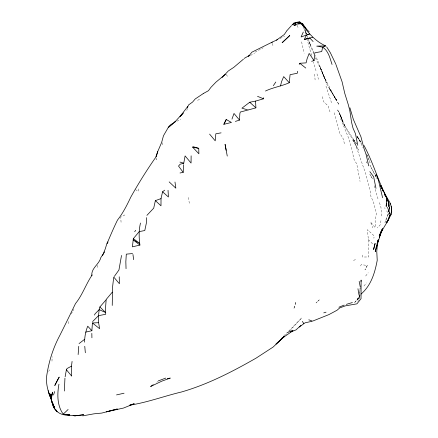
<?xml version="1.0" encoding="UTF-8"?>
<svg xmlns="http://www.w3.org/2000/svg" width="438" height="438" viewBox="0 0 438 438"><rect width="100%" height="100%" fill="white"/><g stroke="black" fill="none" stroke-linecap="round" stroke-linejoin="round"><path stroke-width="0.33" stroke-dasharray="2.19 1.64" d="M362.505 255.075L362.489 257.018L368.708 256.975L368.643 242.532L367.416 229.665L374.178 235.89L373.888 238.195M381.553 215.983L381.646 212.775L380.825 206.583L378.969 201.568M51.98 361.147L52.149 356.674M388.856 214.582L388.933 213.421L388.824 214.773M68.246 323.698L68.492 320.402M156.366 158.364L156.218 159.646L155.955 158.496M380.945 220.708L380.184 224.891L377.304 227.908M187.316 108.317L186.78 110.748L185.707 111.476M359.149 299.11L359.916 295.661L357.846 301.322M359.488 293.925L358.35 298.382L354.139 303.058L358.35 298.382L359.937 295.409L356.756 300.265L360.255 295.124M367.285 265.483L364.964 269.863L367.285 265.483L361.268 264.629L360.02 266.961M97.094 267.459L97.718 265.067M71.208 313.915L73.885 309.299M48.596 371.347L49.664 369.864M365.664 276.028L368.194 272.792M363.962 286.014L366.513 282.915M283.616 336.236L286.2 333.471M289.726 330.854L301.727 317.857L287.996 331.867M285.357 335.267L287.109 333.586M156.837 382.188L157.751 381.46M124.918 214.916L120.729 217.193L121.112 222.964M255.042 52.199L263.156 47.824M250.394 55.456L254.609 53.452M353.488 260.479L355.656 259.471M280.128 38.429L284.64 36.365M176.875 121.2L180.856 119.382M197.527 100.275L200.084 99.284M297.369 24.747L300.025 24.172M135.249 189.583L138.408 191.296L138.304 188.937M368.347 239.548L373.05 244.311M384.487 207.782L385.111 208.493M356.762 143.801C348.478 134.784 343.189 123.686 339.056 112.287L342.888 121.786L340.244 115.068L337.287 109.237L340.999 116.809L340.244 115.068L345.144 126.708L343.43 123.658L354.84 141.463L353.214 139.279L356.368 143.297M226.189 74.504L227.536 76.371M367.318 163.336L366.25 161.846L367.362 163.412M357.014 136.388L361.826 143.642M360.934 142.109L356.789 136.251L361.224 142.564M356.691 135.933L358.892 139.311L357.2 136.514L363.107 147.633M375.76 175.364L372.957 170.951L369.995 165.115L374.413 173.99L377.397 178.912L375.371 175.474L376.817 178.321M329.951 89.533L328.807 87.584L336.433 99.952L335.426 98.178L329.967 89.281L336.373 100.357L333.471 95.123M302.954 26.713L305.029 30.102L306.365 33.934M331.637 92.325L326.441 83.483L319.74 65.99L326.671 82.886L320.025 67.348M386.683 210.842L387.597 212.457M335.07 97.915L322.948 74.58L317.594 60.181L315.294 55.38M314.123 53.053L309.283 42.448L310.52 45.24L308.478 39.672M387.115 207.229L388.123 209.446M313.756 54.022L307.733 38.183M315.333 57.734L322.729 73.119L322.22 72.062L324.963 78.687M366.518 154.017L370.066 162.618L366.726 153.771M304.027 28.722L305.735 34.383M340.572 118.671L348.309 137.335L351.468 148L354.035 159.339L356.784 164.047L360.052 181.414M355.119 143.5L365.829 174.089L370.105 190.607L370.981 196.739L373.39 201.765L376.384 213.355L375.152 220.517L375.18 227.612L370.521 221.989L372.743 227.804M386.612 206.117L388.068 209.835M389.037 212.315L389.765 214.177L389.574 210.235M331.522 102.766L325.637 85.065M297.232 25.393L298.371 28.328M305.248 29.8L306.693 33.868M389.152 212.403L389.765 214.177M374.167 185.646L378.262 199.799M306.419 34.033L305.45 31.087L306.266 33.666M315.99 70.671L313.449 62.043M307.29 35.806L307.881 37.739M329.967 111.821L328.182 106.018L323.742 101.819L322.275 96.36M306.879 38.626L311.746 56.064M344.465 143.724L342.861 137.921L339.685 133.234L333.948 111.252M316.986 73.863L318.47 79.3M301.574 41.84L304.142 53.179M188.225 197.467L189.397 203.259M272.518 43.411L273.142 46.724M314.599 74.137L315.097 79.908M162.58 142.7L162.706 145.263M389.568 211.477L389.596 214.012M360.102 288.127L359.713 294.177L360.102 288.127M295.82 302.286L294.112 308.659L293.739 308.867L295.82 302.286M388.178 213.886L384.958 222.482L388.178 213.886M319.209 299.899L316.033 302.959L319.209 299.899M354.364 142.23L352.382 139.492L358.613 150.174L354.364 142.23M370.866 175.901L369.864 174.16L372.59 178.95L370.866 175.901M338.596 104.014L335.426 98.178L338.788 104.397L338.596 104.014M342.91 121.43L340.364 115.32L342.91 121.43"/><path stroke-width="0.66" d="M191.127 155.835L191.056 163.046L185.099 155.906L183.752 163.182L180.144 164.223L178.518 166.046L183.188 172.353L180.018 172.988M64.359 391.019L64.939 378.213M84.605 342.16C84.605 336.702 85.695 331.259 87.726 326.19L91.881 330.706L85.749 332.124M71.487 366.157L71.69 376.122L66.401 369.738L67.063 368.528L71.487 366.157L72.073 361.421M391.211 214.412L391.293 212.512M391.348 211.242C392.601 204.743 387.876 199.389 384.673 194.269L386.907 197.653L380.748 185.663L382.281 188.992L380.956 186.051M78.134 354.594L78.758 346.332M112.237 305.445L112.577 287.043L113.727 277.04L119.399 283.736L119.224 276.805M146.642 217.637L146.352 223.145L144.781 230.541L139.229 231.598L133.338 238.65L132.407 246.84L139.925 245.072C138.895 237.774 138.753 230.246 140.478 223.041M361.022 281.448L361.098 280.09L361.032 298.694L356.926 303.835L345.166 305.905L339.757 307.903L337.046 310.235L328.933 314.594L312.486 321.163L308.806 319.8M235.387 121.414L239.487 120.094L239.854 113.612L240.309 112.029L248.039 110.009L241.935 108.175L249.726 102.246L255.573 101.09L263.556 98.791L263.632 97.756M183.188 172.353L183.648 164.693M265.45 91.038C273.077 87.365 281.546 86.22 289.277 82.727L290.076 74.684L297.298 73.255L297.424 71.263M386.393 203.084L386.174 206.336L386.803 200.588M386.524 201.135L386.743 197.883L384.624 194.521L386.519 197.576M91.881 330.706L92.418 322.959L98.61 322.696L99.612 328.692L92.418 322.959M377.529 242.701L376.768 251.45L377.227 260.276C374.862 272.929 371.139 285.488 360.967 294.139M91.799 275.726C91.049 268.051 99.185 264.459 100.833 257.566L104.616 251.894M255.573 101.09L255.896 107.852L248.313 109.938M311.648 61.309L314.051 60.614L314.856 52.812L321.722 51.536L322.707 47.162L325.637 45.902C315.902 41.588 308.817 33.606 302.773 25.207L299.362 22.973L294.051 25.464L296.603 22.327L299.696 21.9L300.731 23.11M161.02 198.622L160.987 205.794L155.37 200.626L161.02 198.622L162.575 191.8L164.693 190.169M389.732 216.492C387.072 223.741 381.416 229.687 379.286 237.232L382.56 229.069L379.242 235.923L382.412 228.789L379.242 235.923M58.938 384.197C57.11 394.107 57.066 405.763 63.247 414.145L63.751 414.37M65.125 376.806L66.401 369.738M389.355 207.196L388.473 211.899L389.864 206.167M389.606 205.855L390.11 203.166M375.799 248.674L375.229 251.669L381.295 231.516L380.529 232.983M121.518 255.447L118.933 270.005L114.307 276.433M187.448 107.71L188.466 105.027L192.621 102.016L195.189 98.983L203.112 93.683M155.37 200.626L153.711 208.143L146.916 215.37M377.835 241.42L378.301 239.509M280.501 85.936L281.546 81.692L283.693 76.59L289.277 82.727M377.956 240.851L377.162 244.07L378.065 240.55M378.054 240.593L375.99 248.039M223.856 124.315L226.238 119.514L231.456 122.454L223.856 124.315L226.238 119.514M92.604 321.58L98.523 315.667L105.717 314.27L105.58 307.284L106.16 299.729L99.897 306.967L99.169 309.628L98.523 315.667L98.599 322.456M389.727 214.932L389.032 217.418L391.703 211.718L391.501 206.676M156.18 156.892L157.713 151.614L161.622 142.487L163.478 135.731L168.219 127.551L170.305 125.049M388.917 217.664L388.117 220.15L386.946 222.028L391.194 214.461M53.54 395.01L54.684 391.539M231.97 119.109L234.007 113.453L239.487 120.094M387.526 220.385L386.628 222.871L388.095 219.898M157.713 151.614L155.693 157.346C146.779 170.13 138.446 183.445 130.781 197.133C126.993 205.148 122.968 213.125 117.466 220.122C113.749 227.711 110.48 235.348 107.201 243.183L107.852 242.044M302.302 25.749L302.773 25.207L302.302 25.749L302.899 25.519L309.168 31.848M102.487 255.754L105.262 248.899L107.036 243.101M192.687 147.212L192.939 146.637L198.737 148.345L198.885 153.793L192.687 147.212L198.737 148.345M303.293 32.056L301.103 36.951L309.507 34.022L306.518 34.985L304.246 39.458L312.798 37.252M94.466 315.081L95.09 313.816L99.169 309.628L105.58 312.535L99.897 306.967M299.214 64.386L299.795 63.275L306.113 62.869L307.076 58.823L309.168 53.431L314.051 60.614M92.204 274.905C85.941 284.038 82.503 294.993 75.484 303.578C70.381 314.205 65.191 324.717 59.891 335.284L59.623 335.798C52.965 348.325 48.799 361.832 46.707 375.809C45.782 383.447 47.835 391.501 51.158 398.361M273.356 85.662L275.798 82.032M286.72 30.95L284.267 34.542L276.422 40.203M107.201 243.183L107.962 242.099M187.716 106.489L180.007 116.607L183.555 112.933M134.69 231.702L135.709 230.333M292.88 24.561L294.101 22.979L299.888 22.031L299.641 22.179M106.182 299.472L112.314 292.146M282.351 337.709L279.4 341.142L273.088 347.071L256.077 358.136C232.343 371.698 207.897 384.361 181.518 391.977C164.255 396.089 147.502 402.412 129.949 405.155M222.071 77.537L228.351 70.934M158.266 380.918L165.734 378.087M182.476 113.656L174.598 122.24L170.705 124.721M286.917 30.655L291.451 25.596M271.571 42.842L272.266 42.086L277.747 39.508M290.651 331.993L296.039 329.88L300.933 325.352M63.247 414.145L68.114 409.47M284.038 336.521L275.989 344.071L284.027 336.784M294.101 22.979L291.949 25.01L296.603 22.327L298.426 22.239M174.598 122.24L175.408 121.529L168.219 127.551L172.66 123.68M225.373 74.329L215.972 82.12L210.842 87.447L208.45 90.71L203.221 93.595M243.413 59.207L233.761 67.375L228.778 70.638M283.939 336.773L281.869 338.443L293.017 330.674M299.209 327.071L305.067 322.817L311.741 321.35M79.075 343.584L84.654 339.275M153.234 384.706L150.612 386.502L161.901 381.12L170.283 378.076L167.196 378.76M244.125 58.424L249.342 55.478L248.581 56.316L251.861 52.199L272.266 42.086M286.983 332.803L292.464 330.389M338.919 307.202L344.18 305.089M129.905 405.073L134.236 403.726L123.489 408.057L106.259 411.857L117.335 408.999L101.846 413.061L93.924 413.833L82.705 415.865M346.349 304.366L352.382 302.538M323.764 312.863L326.042 312.174M304.246 39.458L309.759 37.964L313.115 41.533M116.524 394.912L124.058 393.209M294.051 25.464L296.044 25.032M301.349 23.882L302.674 23.597L303.359 24.878L300.189 22.196M221.086 132.856L215.835 133.793L215.206 140.822L209.599 134.105M132.561 253.558L126.297 254.144L125.837 261.798L126.045 268.691M69.576 414.857C61.555 416.275 53.573 411.238 52.199 403.004C50.824 400.151 51.366 396.954 50.682 393.948L51.547 397.129M325.637 45.902L316.679 46.116L322.707 47.162C328.527 51.054 329.967 58.249 332.048 64.468M69.762 414.868L64.32 414.562L66.581 414.874M67.151 414.956L74.975 415.837L83.554 414.759L74.975 415.837L73.097 415.498M299.362 22.973L302.674 23.597L296.603 22.327L298.442 23.022M179.974 162.082L183.752 163.182M68.383 414.967L69.418 415.372M257.528 96.349L263.556 98.791M302.472 25.316L302.899 25.519M133.338 238.65L139.684 243.331L133.168 239.882L139.925 245.072M299.795 63.275L305.773 68.049M162.575 191.8L168.416 196.99L168.033 190.289M249.726 102.246L255.896 107.852M169.15 181.89L175.846 188.187L174.981 182.038M306.107 28.541L303.748 25.284M369.853 171.636L373.652 176.766L375.974 188.389M54.668 408.572L57.055 411.638L56.031 409.979M302.357 321.382L303.753 323.556M326.639 46.871L330.345 52.719L335.678 63.822M52.626 402.911L53.299 405.555L54.662 407.767M363.967 145.443C373.006 162.202 378.103 180.708 386.595 197.675M386.913 199.076L388.626 202.487L388.468 206.369L388.626 202.487L386.743 197.883M380.956 186.117L383.349 191.433L380.715 185.405M53.299 405.555L54.394 407.97L49.083 393.658L50.655 397.151M49.888 395.842L51.399 399.478M50.239 396.691L51.449 399.604M53.403 405.791L54.624 408.824L51.427 400.556L53.403 405.791L52.888 403.82M376.379 174.543L378.481 180.352L382.582 197.735M335.886 64.375L342.089 81.807L344.772 93.393L348.396 105L349.836 110.798L351.583 122.361L353.006 128.153L355.448 133.667L357.769 145.29M48.136 390.63L49.264 394.43M53.978 406.031L54.498 407.937M349.913 107.792L353.367 119.393L360.956 136.859L363.983 148.449L366.037 154.258L368.736 165.849M51.41 398.153L51.104 396.965L51.443 398.29M226.123 150.261L225.083 144.316L227.267 156.087M359.176 281.366L360.304 287.158M357.95 288.73L358.957 294.708M132.949 254.467L133.667 259.668M84.753 346.299L85.344 352.754M391.457 208.707L391.703 211.718M91.821 333.384L91.92 337.797M52.007 394.233L51.487 397.868L52.505 392.191L52.007 394.233M373.795 248.587L373.581 249.501L375.114 243.402L373.795 248.587M57.641 379.834L54.777 385.528L59.212 377.085L57.641 379.834M289.742 35.566L282.187 42.672L289.742 35.566"/></g></svg>
